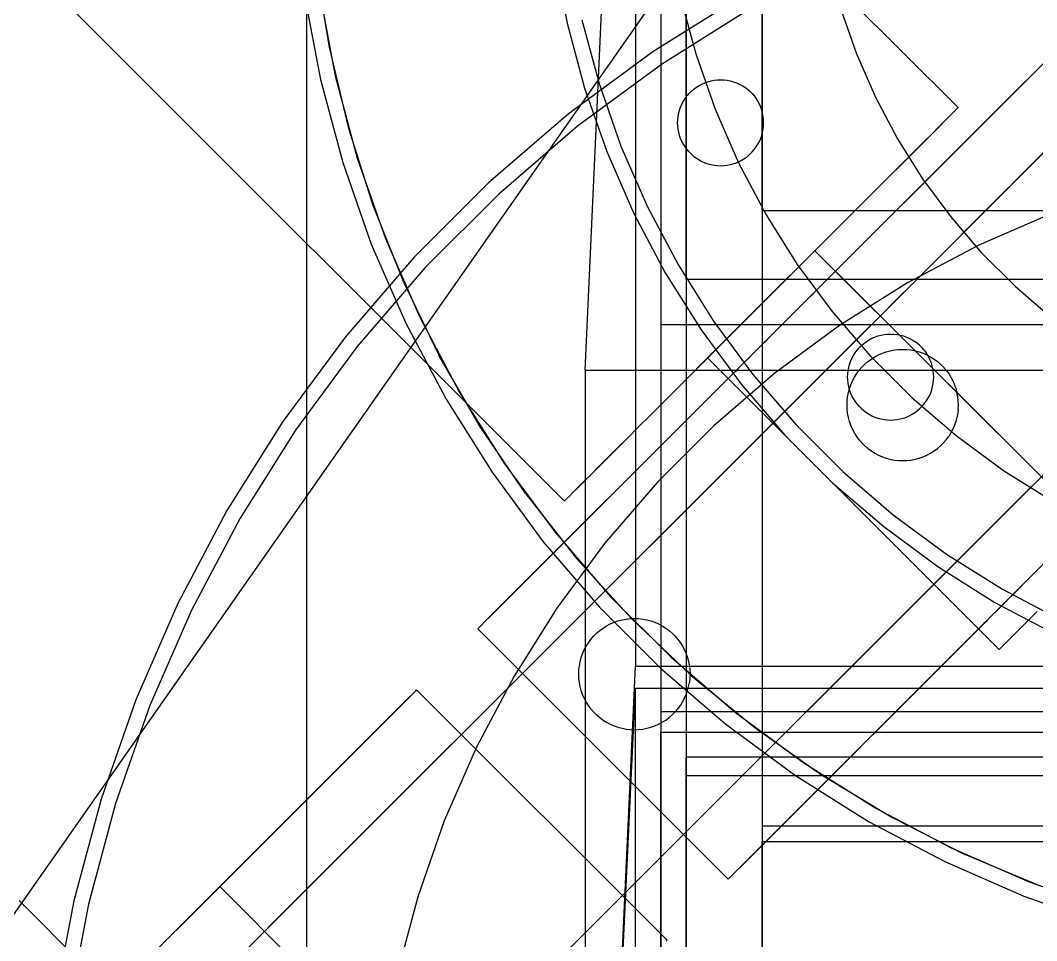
# Model space of a CAD drawing. Header units: millimetres. Extents: x -180 to 1414, y -663 to 972.
# Drawn here: x 1143.68 to 1183.85, y 460.79 to 497.19 of the extents above; entities that cross this region are included whole.
import ezdxf

# ---------------------------------------------------------------- set-up
doc = ezdxf.new("R2010")
doc.units = ezdxf.units.MM
doc.layers.add('TOP', color=8, linetype='Continuous')

msp = doc.modelspace()

# ---------------------------------------------------------------- linework, layer by layer
at = {"layer": 'TOP'}
for p, q in [((1155, 447.5), (1155, 544.9)), ((1180.743, 493.733), (1131.175, 543.302)), ((1115.619, 527.745), (1165.187, 478.177)), ((1166, 483.349), (1168, 526.651)), ((1168, 526.651), (1168, 471.651)), ((1169, 524.847), (1169, 485.153)), ((1169, 524.847), (1169, 469.847)), ((1170, 486.957), (1170, 523.043)), ((1170, 523.043), (1170, 468.043)), ((1173, 489.664), (1173, 520.336)), ((1173, 520.336), (1173, 465.336)), ((1138.871, 455.329), (1179.079, 512.752)), ((1155.36, 499.319), (1155.885, 496.121)), ((1164.798, 499.694), (1165.293, 497.078)), ((1154.909, 498.204), (1155.543, 494.853)), ((1155.503, 498.293), (1156.128, 494.987)), ((1155.503, 498.293), (1156.128, 494.987)), ((1172.2, 498.151), (1168.679, 495.939)), ((1169.777, 498.102), (1170.377, 495.863)), ((1172.5, 497.631), (1169.017, 495.443)), ((1172.5, 497.631), (1169.017, 495.443)), ((1176.111, 497.631), (1176.728, 495.866)), ((1165.293, 497.078), (1165.982, 494.507)), ((1165.878, 497.212), (1166.555, 494.684)), ((1165.878, 497.212), (1166.555, 494.684)), ((1165.878, 497.212), (1166.555, 494.684)), ((1155.885, 496.121), (1156.638, 492.968)), ((1184.968, 496.332), (1175.689, 487.053)), ((1168.679, 495.939), (1165.334, 493.47)), ((1170.377, 495.863), (1171.143, 493.674)), ((1184.608, 495.972), (1175.615, 486.979)), ((1184.608, 495.972), (1175.689, 487.053)), ((1184.608, 495.972), (1175.753, 487.117)), ((1176.728, 495.866), (1177.476, 494.153)), ((1169.017, 495.443), (1165.708, 493.001)), ((1169.017, 495.443), (1165.708, 493.001)), ((1184.188, 495.552), (1183.71, 495.074)), ((1156.128, 494.987), (1156.999, 491.736)), ((1156.128, 494.987), (1156.999, 491.736)), ((1183.71, 495.074), (1175.437, 486.801)), ((1183.71, 495.074), (1175.531, 486.895)), ((1183.71, 495.074), (1183.176, 494.54)), ((1155.543, 494.853), (1156.426, 491.559)), ((1165.982, 494.507), (1166.861, 491.994)), ((1166.555, 494.684), (1167.419, 492.213)), ((1166.555, 494.684), (1167.419, 492.213)), ((1166.555, 494.684), (1167.419, 492.213)), ((1170.3, 494.466), (1170.402, 494.541)), ((1170.402, 494.541), (1170.51, 494.609)), ((1170.51, 494.609), (1170.622, 494.668)), ((1170.622, 494.668), (1170.739, 494.719)), ((1170.739, 494.719), (1170.859, 494.761)), ((1170.859, 494.761), (1170.981, 494.794)), ((1170.981, 494.794), (1171.106, 494.818)), ((1171.106, 494.818), (1171.233, 494.832)), ((1171.233, 494.832), (1171.36, 494.837)), ((1171.36, 494.837), (1171.487, 494.832)), ((1171.487, 494.832), (1171.613, 494.818)), ((1171.613, 494.818), (1171.738, 494.794)), ((1171.738, 494.794), (1171.861, 494.761)), ((1171.861, 494.761), (1171.981, 494.719)), ((1171.981, 494.719), (1172.097, 494.668)), ((1172.097, 494.668), (1172.21, 494.609)), ((1172.21, 494.609), (1172.317, 494.541)), ((1172.317, 494.541), (1172.42, 494.466)), ((1183.176, 494.54), (1175.531, 486.895)), ((1183.176, 494.54), (1182.59, 493.954)), ((1169.887, 493.987), (1169.955, 494.094)), ((1169.955, 494.094), (1170.031, 494.197)), ((1170.031, 494.197), (1170.114, 494.293)), ((1170.114, 494.293), (1170.203, 494.383)), ((1170.203, 494.383), (1170.3, 494.466)), ((1172.42, 494.466), (1172.516, 494.383)), ((1172.516, 494.383), (1172.606, 494.293)), ((1172.606, 494.293), (1172.689, 494.197)), ((1172.689, 494.197), (1172.764, 494.094)), ((1172.832, 493.987), (1172.764, 494.094)), ((1177.476, 494.153), (1178.349, 492.5)), ((1169.735, 493.638), (1169.777, 493.758)), ((1169.777, 493.758), (1169.828, 493.874)), ((1169.828, 493.874), (1169.887, 493.987)), ((1172.891, 493.874), (1172.832, 493.987)), ((1172.942, 493.758), (1172.891, 493.874)), ((1172.984, 493.638), (1172.942, 493.758)), ((1182.59, 493.954), (1175.333, 486.697)), ((1180.721, 493.712), (1180.656, 493.646)), ((1180.743, 493.733), (1180.721, 493.712)), ((1182.59, 493.954), (1181.954, 493.318)), ((1165.334, 493.47), (1162.182, 490.758)), ((1169.664, 493.264), (1169.679, 493.39)), ((1169.679, 493.39), (1169.702, 493.515)), ((1169.702, 493.515), (1169.735, 493.638)), ((1171.143, 493.674), (1172.07, 491.55)), ((1173.017, 493.515), (1172.984, 493.638)), ((1173.041, 493.39), (1173.017, 493.515)), ((1173.055, 493.264), (1173.041, 493.39)), ((1180.548, 493.538), (1179.701, 492.691)), ((1180.397, 493.388), (1179.701, 492.691)), ((1180.397, 493.388), (1180.205, 493.196)), ((1180.548, 493.538), (1180.397, 493.388)), ((1180.656, 493.646), (1180.548, 493.538)), ((1181.954, 493.318), (1181.273, 492.637)), ((1185.672, 493.5), (1183.752, 491.581)), ((1156.638, 492.968), (1157.617, 489.878)), ((1165.708, 493.001), (1162.59, 490.318)), ((1165.708, 493.001), (1162.59, 490.318)), ((1169.66, 493.137), (1169.664, 493.264)), ((1169.664, 493.01), (1169.66, 493.137)), ((1169.679, 492.883), (1169.664, 493.01)), ((1173.041, 492.883), (1173.055, 493.01)), ((1173.06, 493.137), (1173.055, 493.264)), ((1173.055, 493.01), (1173.06, 493.137)), ((1179.973, 492.963), (1179.701, 492.691)), ((1180.205, 493.196), (1179.973, 492.963)), ((1169.702, 492.759), (1169.679, 492.883)), ((1169.735, 492.636), (1169.702, 492.759)), ((1169.777, 492.516), (1169.735, 492.636)), ((1169.828, 492.399), (1169.777, 492.516)), ((1172.891, 492.399), (1172.942, 492.516)), ((1172.942, 492.516), (1172.984, 492.636)), ((1172.984, 492.636), (1173.017, 492.759)), ((1173.017, 492.759), (1173.041, 492.883)), ((1176.854, 489.844), (1179.701, 492.691)), ((1178.349, 492.5), (1179.344, 490.917)), ((1179.701, 492.691), (1179.392, 492.382)), ((1181.273, 492.637), (1180.55, 491.914)), ((1184.731, 492.56), (1182.99, 490.818)), ((1167.419, 492.213), (1168.466, 489.814)), ((1167.419, 492.213), (1168.466, 489.814)), ((1167.419, 492.213), (1168.466, 489.814)), ((1169.887, 492.287), (1169.828, 492.399)), ((1169.955, 492.179), (1169.887, 492.287)), ((1170.031, 492.077), (1169.955, 492.179)), ((1172.689, 492.077), (1172.764, 492.179)), ((1172.764, 492.179), (1172.832, 492.287)), ((1172.832, 492.287), (1172.891, 492.399)), ((1179.392, 492.382), (1179.046, 492.036)), ((1184.359, 492.187), (1183.819, 491.647)), ((1156.999, 491.736), (1158.111, 488.56)), ((1156.999, 491.736), (1158.111, 488.56)), ((1166.861, 491.994), (1167.926, 489.554)), ((1170.114, 491.981), (1170.031, 492.077)), ((1170.114, 491.981), (1170.203, 491.891)), ((1170.203, 491.891), (1170.3, 491.808)), ((1170.3, 491.808), (1170.402, 491.732)), ((1170.402, 491.732), (1170.51, 491.665)), ((1172.21, 491.665), (1172.317, 491.732)), ((1172.317, 491.732), (1172.42, 491.808)), ((1172.42, 491.808), (1172.516, 491.891)), ((1172.516, 491.891), (1172.606, 491.981)), ((1172.606, 491.981), (1172.689, 492.077)), ((1179.046, 492.036), (1178.667, 491.657)), ((1180.55, 491.914), (1179.788, 491.152)), ((1183.676, 491.505), (1184.228, 492.057)), ((1183.679, 491.507), (1183.955, 491.784)), ((1184.018, 491.846), (1183.752, 491.581)), ((1156.426, 491.559), (1157.552, 488.34)), ((1170.51, 491.665), (1170.622, 491.605)), ((1170.622, 491.605), (1170.739, 491.554)), ((1170.739, 491.554), (1170.859, 491.512)), ((1170.859, 491.512), (1170.981, 491.479)), ((1170.981, 491.479), (1171.106, 491.456)), ((1171.106, 491.456), (1171.233, 491.442)), ((1171.233, 491.442), (1171.36, 491.437)), ((1171.36, 491.437), (1171.487, 491.442)), ((1171.487, 491.442), (1171.613, 491.456)), ((1171.613, 491.456), (1171.738, 491.479)), ((1171.738, 491.479), (1171.861, 491.512)), ((1171.861, 491.512), (1171.981, 491.554)), ((1171.981, 491.554), (1172.097, 491.605)), ((1172.07, 491.55), (1173.153, 489.5)), ((1172.097, 491.605), (1172.21, 491.665)), ((1178.667, 491.657), (1178.255, 491.246)), ((1183.079, 490.908), (1183.676, 491.505)), ((1183.819, 491.647), (1183.233, 491.061)), ((1183.356, 491.184), (1183.679, 491.507)), ((1183.752, 491.581), (1183.441, 491.269)), ((1178.255, 491.246), (1174.696, 487.686)), ((1178.255, 491.246), (1176.854, 489.844)), ((1178.255, 491.246), (1177.346, 490.337)), ((1178.255, 491.246), (1177.814, 490.805)), ((1179.788, 491.152), (1178.994, 490.358)), ((1179.344, 490.917), (1180.454, 489.413)), ((1182.44, 490.268), (1183.079, 490.908)), ((1183.233, 491.061), (1182.604, 490.432)), ((1183.086, 490.914), (1182.688, 490.516)), ((1182.99, 490.818), (1183.356, 491.184)), ((1183.441, 491.269), (1183.086, 490.914)), ((1162.182, 490.758), (1159.242, 487.818)), ((1176.854, 489.844), (1177.814, 490.805)), ((1177.814, 490.805), (1177.346, 490.337)), ((1182.688, 490.516), (1182.251, 490.079)), ((1182.582, 490.411), (1182.99, 490.818)), ((1162.59, 490.318), (1159.682, 487.41)), ((1162.59, 490.318), (1159.682, 487.41)), ((1177.346, 490.337), (1176.854, 489.844)), ((1178.994, 490.358), (1178.17, 489.534)), ((1182.604, 490.432), (1181.266, 489.094)), ((1182.44, 490.268), (1181.762, 489.59)), ((1182.251, 490.079), (1181.776, 489.604)), ((1182.604, 490.432), (1181.935, 489.764)), ((1182.135, 489.963), (1182.582, 490.411)), ((1157.617, 489.878), (1158.815, 486.866)), ((1168.466, 489.814), (1169.689, 487.5)), ((1168.466, 489.814), (1169.689, 487.5)), ((1168.466, 489.814), (1169.689, 487.5)), ((1176.854, 489.844), (1175.258, 488.248)), ((1176.854, 489.844), (1175.807, 488.797)), ((1176.854, 489.844), (1176.34, 489.33)), ((1181.935, 489.764), (1181.231, 489.059)), ((1181.651, 489.479), (1182.135, 489.963)), ((1181.762, 489.59), (1155.305, 463.133)), ((1167.926, 489.554), (1169.169, 487.2)), ((1173, 489.664), (1173, 434.664)), ((1173, 489.664), (1227, 489.664)), ((1173.153, 489.5), (1174.387, 487.537)), ((1176.34, 489.33), (1175.807, 488.797)), ((1178.17, 489.534), (1177.321, 488.685)), ((1180.454, 489.413), (1181.674, 487.996)), ((1181.133, 488.961), (1181.651, 489.479)), ((1181.776, 489.604), (1181.266, 489.094)), ((1184.473, 489.562), (1181.56, 488.291)), ((1181.231, 489.059), (1180.153, 487.982)), ((1181.231, 489.059), (1180.495, 488.323)), ((1180.584, 488.412), (1181.133, 488.961)), ((1181.266, 489.094), (1180.724, 488.552)), ((1158.111, 488.56), (1159.456, 485.475)), ((1158.111, 488.56), (1159.456, 485.475)), ((1175.807, 488.797), (1175.258, 488.248)), ((1177.321, 488.685), (1176.453, 487.817)), ((1180.724, 488.552), (1180.153, 487.982)), ((1154.126, 461.954), (1180.584, 488.412)), ((1157.552, 488.34), (1158.916, 485.215)), ((1175.258, 488.248), (1174.696, 487.686)), ((1175.086, 488.077), (1174.94, 487.93)), ((1175.08, 488.071), (1174.94, 487.93)), ((1175.08, 488.071), (1174.992, 487.982)), ((1175.08, 488.071), (1175.033, 488.023)), ((1175.08, 488.071), (1175.063, 488.053)), ((1175.086, 488.077), (1175.08, 488.071)), ((1175.086, 488.077), (1186.612, 476.551)), ((1181.56, 488.291), (1178.75, 486.806)), ((1180.495, 488.323), (1179.731, 487.56)), ((1159.242, 487.818), (1156.53, 484.666)), ((1174.696, 487.686), (1171.806, 484.796)), ((1174.696, 487.686), (1172.965, 485.955)), ((1173.546, 486.536), (1174.696, 487.686)), ((1174.696, 487.686), (1174.124, 487.114)), ((1174.52, 487.51), (1174.802, 487.792)), ((1174.94, 487.93), (1174.623, 487.614)), ((1174.623, 487.614), (1174.802, 487.792)), ((1174.718, 487.708), (1174.623, 487.614)), ((1174.802, 487.792), (1174.718, 487.708)), ((1174.876, 487.866), (1174.802, 487.792)), ((1174.94, 487.93), (1174.876, 487.866)), ((1174.992, 487.982), (1174.94, 487.93)), ((1175.033, 488.023), (1174.992, 487.982)), ((1175.063, 488.053), (1175.033, 488.023)), ((1176.453, 487.817), (1175.57, 486.934)), ((1180.153, 487.982), (1179.557, 487.385)), ((1181.674, 487.996), (1182.996, 486.674)), ((1159.682, 487.41), (1156.999, 484.292)), ((1159.682, 487.41), (1156.999, 484.292)), ((1169.689, 487.5), (1171.082, 485.284)), ((1169.689, 487.5), (1171.082, 485.284)), ((1169.689, 487.5), (1171.082, 485.284)), ((1172.806, 485.797), (1174.52, 487.51)), ((1174.52, 487.51), (1173.123, 486.114)), ((1174.288, 487.278), (1174.16, 487.15)), ((1174.408, 487.398), (1174.288, 487.278)), ((1174.387, 487.537), (1175.763, 485.672)), ((1174.52, 487.51), (1174.408, 487.398)), ((1174.623, 487.614), (1174.52, 487.51)), ((1179.557, 487.385), (1178.938, 486.766)), ((1179.731, 487.56), (1178.944, 486.772)), ((1158.815, 486.866), (1160.228, 483.949)), ((1169.169, 487.2), (1170.586, 484.946)), ((1170, 486.957), (1170, 431.957)), ((1170, 486.957), (1230, 486.957)), ((1174.124, 487.114), (1172.965, 485.955)), ((1174.124, 487.114), (1173.546, 486.536)), ((1174.16, 487.15), (1173.74, 486.73)), ((1173.885, 486.876), (1173.74, 486.73)), ((1174.16, 487.15), (1173.885, 486.876)), ((1174.026, 487.016), (1173.885, 486.876)), ((1174.16, 487.15), (1174.026, 487.016)), ((1175.57, 486.934), (1174.676, 486.04)), ((1175.531, 486.895), (1175.437, 486.801)), ((1175.615, 486.979), (1175.531, 486.895)), ((1175.689, 487.053), (1175.615, 486.979)), ((1175.753, 487.117), (1175.689, 487.053)), ((1175.805, 487.169), (1175.753, 487.117)), ((1175.846, 487.21), (1175.805, 487.169)), ((1175.876, 487.24), (1175.846, 487.21)), ((1175.893, 487.257), (1175.876, 487.24)), ((1175.893, 487.257), (1175.899, 487.263)), ((1175.899, 487.263), (1185.799, 477.364)), ((1173.546, 486.536), (1172.965, 485.955)), ((1173.74, 486.73), (1173.123, 486.114)), ((1173.59, 486.58), (1173.123, 486.114)), ((1173.59, 486.58), (1173.437, 486.427)), ((1173.74, 486.73), (1173.59, 486.58)), ((1175.101, 486.465), (1174.973, 486.337)), ((1175.221, 486.585), (1175.101, 486.465)), ((1175.333, 486.697), (1175.221, 486.585)), ((1175.437, 486.801), (1175.333, 486.697)), ((1178.75, 486.806), (1176.059, 485.115)), ((1178.944, 486.772), (1178.138, 485.966)), ((1178.938, 486.766), (1178.3, 486.128)), ((1182.996, 486.674), (1184.413, 485.454)), ((1173.123, 486.114), (1172.19, 485.18)), ((1173.123, 486.114), (1172.34, 485.33)), ((1173.123, 486.114), (1172.649, 485.639)), ((1172.806, 485.797), (1173.123, 486.114)), ((1173.123, 486.114), (1172.965, 485.955)), ((1173.281, 486.271), (1173.123, 486.114)), ((1173.437, 486.427), (1173.281, 486.271)), ((1174.698, 486.062), (1174.553, 485.917)), ((1174.839, 486.203), (1174.698, 486.062)), ((1174.973, 486.337), (1174.839, 486.203)), ((1178.3, 486.128), (1177.646, 485.475)), ((1169.59, 482.58), (1172.965, 485.955)), ((1171.806, 484.796), (1172.965, 485.955)), ((1172.965, 485.955), (1172.384, 485.374)), ((1172.806, 485.797), (1172.649, 485.639)), ((1172.965, 485.955), (1172.806, 485.797)), ((1174.676, 486.04), (1173.778, 485.142)), ((1174.403, 485.767), (1174.25, 485.614)), ((1174.553, 485.917), (1174.403, 485.767)), ((1175.763, 485.672), (1177.275, 483.915)), ((1178.138, 485.966), (1177.317, 485.145)), ((1159.456, 485.475), (1161.029, 482.5)), ((1159.456, 485.475), (1161.029, 482.5)), ((1171.082, 485.284), (1172.636, 483.178)), ((1171.082, 485.284), (1172.636, 483.178)), ((1171.082, 485.284), (1172.636, 483.178)), ((1172.384, 485.374), (1171.806, 484.796)), ((1172.34, 485.33), (1172.19, 485.18)), ((1172.649, 485.639), (1172.34, 485.33)), ((1172.493, 485.483), (1172.34, 485.33)), ((1172.649, 485.639), (1172.493, 485.483)), ((1173.937, 485.301), (1173.778, 485.142)), ((1174.094, 485.458), (1173.937, 485.301)), ((1174.25, 485.614), (1174.094, 485.458)), ((1176.981, 484.81), (1177.646, 485.475)), ((1158.916, 485.215), (1160.509, 482.2)), ((1169, 485.153), (1231, 485.153)), ((1169, 485.153), (1169, 430.153)), ((1170.586, 484.946), (1172.167, 482.804)), ((1172.19, 485.18), (1171.77, 484.76)), ((1171.904, 484.895), (1171.77, 484.76)), ((1172.044, 485.035), (1171.904, 484.895)), ((1172.19, 485.18), (1172.044, 485.035)), ((1173.778, 485.142), (1172.88, 484.244)), ((1173.62, 484.983), (1173.462, 484.826)), ((1176.059, 485.115), (1173.502, 483.228)), ((1173.778, 485.142), (1173.62, 484.983)), ((1177.317, 485.145), (1176.486, 484.315)), ((1156.53, 484.666), (1154.061, 481.321)), ((1169.59, 482.58), (1171.806, 484.796)), ((1170.123, 483.114), (1171.806, 484.796)), ((1171.806, 484.796), (1171.234, 484.224)), ((1171.642, 484.633), (1171.41, 484.4)), ((1171.522, 484.512), (1171.41, 484.4)), ((1171.642, 484.633), (1171.522, 484.512)), ((1171.77, 484.76), (1171.642, 484.633)), ((1173.153, 484.517), (1173.003, 484.367)), ((1173.306, 484.67), (1173.153, 484.517)), ((1173.462, 484.826), (1173.306, 484.67)), ((1176.308, 484.137), (1176.981, 484.81)), ((1177.02, 484.409), (1177.122, 484.484)), ((1177.122, 484.484), (1177.23, 484.552)), ((1177.23, 484.552), (1177.342, 484.611)), ((1177.342, 484.611), (1177.459, 484.662)), ((1177.459, 484.662), (1177.579, 484.704)), ((1177.579, 484.704), (1177.701, 484.737)), ((1177.701, 484.737), (1177.826, 484.761)), ((1177.826, 484.761), (1177.953, 484.775)), ((1177.953, 484.775), (1178.08, 484.78)), ((1178.08, 484.78), (1178.207, 484.775)), ((1178.207, 484.775), (1178.333, 484.761)), ((1178.333, 484.761), (1178.458, 484.737)), ((1178.458, 484.737), (1178.581, 484.704)), ((1178.581, 484.704), (1178.701, 484.662)), ((1178.701, 484.662), (1178.817, 484.611)), ((1178.817, 484.611), (1178.93, 484.552)), ((1178.93, 484.552), (1179.037, 484.484)), ((1179.14, 484.409), (1179.037, 484.484)), ((1156.999, 484.292), (1154.557, 480.983)), ((1156.999, 484.292), (1154.557, 480.983)), ((1167.768, 479.132), (1172.717, 484.081)), ((1171.234, 484.224), (1168.583, 481.574)), ((1171.234, 484.224), (1170.123, 483.114)), ((1171.234, 484.224), (1170.672, 483.663)), ((1170.849, 483.84), (1171.128, 484.118)), ((1171.128, 484.118), (1171.054, 484.044)), ((1171.128, 484.118), (1171.41, 484.4)), ((1171.128, 484.118), (1171.306, 484.297)), ((1171.212, 484.202), (1171.128, 484.118)), ((1171.41, 484.4), (1171.212, 484.202)), ((1171.306, 484.297), (1171.212, 484.202)), ((1171.41, 484.4), (1171.306, 484.297)), ((1172.88, 484.244), (1171.986, 483.35)), ((1172.717, 484.081), (1172.583, 483.947)), ((1172.858, 484.222), (1172.717, 484.081)), ((1173.003, 484.367), (1172.858, 484.222)), ((1175.631, 483.459), (1176.308, 484.137)), ((1176.486, 484.315), (1175.651, 483.479)), ((1176.675, 484.037), (1176.751, 484.14)), ((1176.751, 484.14), (1176.834, 484.236)), ((1176.834, 484.236), (1176.923, 484.326)), ((1176.923, 484.326), (1177.02, 484.409)), ((1177.752, 484.023), (1177.907, 484.077)), ((1177.907, 484.077), (1178.066, 484.12)), ((1178.066, 484.12), (1178.228, 484.15)), ((1178.228, 484.15), (1178.391, 484.169)), ((1178.391, 484.169), (1178.555, 484.175)), ((1178.555, 484.175), (1178.72, 484.169)), ((1178.72, 484.169), (1178.883, 484.15)), ((1178.883, 484.15), (1179.045, 484.12)), ((1179.045, 484.12), (1179.204, 484.077)), ((1179.236, 484.326), (1179.14, 484.409)), ((1179.204, 484.077), (1179.359, 484.023)), ((1179.326, 484.236), (1179.236, 484.326)), ((1179.409, 484.14), (1179.326, 484.236)), ((1179.409, 484.14), (1179.484, 484.037)), ((1161.846, 481.14), (1160.228, 483.949)), ((1170.672, 483.663), (1170.123, 483.114)), ((1170.849, 483.84), (1170.844, 483.834)), ((1182.369, 472.308), (1170.844, 483.834)), ((1170.849, 483.84), (1171.054, 484.044)), ((1170.849, 483.84), (1170.897, 483.887)), ((1170.867, 483.858), (1170.849, 483.84)), ((1171.054, 484.044), (1170.867, 483.858)), ((1170.897, 483.887), (1170.867, 483.858)), ((1170.938, 483.928), (1170.897, 483.887)), ((1170.99, 483.981), (1170.938, 483.928)), ((1171.054, 484.044), (1170.99, 483.981)), ((1172.335, 483.699), (1172.223, 483.587)), ((1172.455, 483.819), (1172.335, 483.699)), ((1172.583, 483.947), (1172.455, 483.819)), ((1176.455, 483.581), (1176.497, 483.701)), ((1176.497, 483.701), (1176.548, 483.817)), ((1176.548, 483.817), (1176.607, 483.93)), ((1176.607, 483.93), (1176.675, 484.037)), ((1177.059, 483.587), (1177.184, 483.695)), ((1177.184, 483.695), (1177.316, 483.792)), ((1177.275, 483.915), (1178.915, 482.275)), ((1177.316, 483.792), (1177.455, 483.88)), ((1177.455, 483.88), (1177.601, 483.957)), ((1177.601, 483.957), (1177.752, 484.023)), ((1179.359, 484.023), (1179.51, 483.957)), ((1179.552, 483.93), (1179.484, 484.037)), ((1179.51, 483.957), (1179.655, 483.88)), ((1179.611, 483.817), (1179.552, 483.93)), ((1179.662, 483.701), (1179.611, 483.817)), ((1179.655, 483.88), (1179.795, 483.792)), ((1179.704, 483.581), (1179.662, 483.701)), ((1179.795, 483.792), (1179.927, 483.695)), ((1179.927, 483.695), (1180.052, 483.587)), ((1163.846, 475.21), (1172.12, 483.484)), ((1164.38, 475.744), (1172.025, 483.389)), ((1166, 483.349), (1166, 428.349)), ((1166, 483.349), (1234, 483.349)), ((1171.986, 483.35), (1171.103, 482.467)), ((1171.941, 483.305), (1171.867, 483.231)), ((1172.025, 483.389), (1171.941, 483.305)), ((1172.12, 483.484), (1172.025, 483.389)), ((1172.223, 483.587), (1172.12, 483.484)), ((1175.651, 483.479), (1174.814, 482.643)), ((1174.953, 482.781), (1175.631, 483.459)), ((1176.384, 483.207), (1176.399, 483.333)), ((1176.399, 483.333), (1176.422, 483.458)), ((1176.422, 483.458), (1176.455, 483.581)), ((1176.738, 483.214), (1176.835, 483.346)), ((1176.835, 483.346), (1176.943, 483.471)), ((1176.943, 483.471), (1177.059, 483.587)), ((1179.737, 483.458), (1179.704, 483.581)), ((1179.761, 483.333), (1179.737, 483.458)), ((1179.775, 483.207), (1179.761, 483.333)), ((1180.052, 483.587), (1180.168, 483.471)), ((1180.168, 483.471), (1180.275, 483.346)), ((1180.275, 483.346), (1180.373, 483.214)), ((1188.126, 483.227), (1161.669, 456.769)), ((1162.059, 473.423), (1171.751, 483.115)), ((1162.291, 473.655), (1171.71, 483.074)), ((1162.948, 474.312), (1171.867, 483.231)), ((1170.123, 483.114), (1169.59, 482.58)), ((1173.502, 483.228), (1171.093, 481.155)), ((1171.663, 483.027), (1171.657, 483.021)), ((1171.657, 483.021), (1181.556, 473.121)), ((1171.68, 483.044), (1171.663, 483.027)), ((1171.71, 483.074), (1171.68, 483.044)), ((1171.751, 483.115), (1171.71, 483.074)), ((1171.803, 483.167), (1171.751, 483.115)), ((1171.867, 483.231), (1171.803, 483.167)), ((1172.636, 483.178), (1174.343, 481.194)), ((1172.636, 483.178), (1174.343, 481.194)), ((1172.636, 483.178), (1174.343, 481.194)), ((1176.38, 483.08), (1176.384, 483.207)), ((1176.384, 482.953), (1176.38, 483.08)), ((1176.399, 482.826), (1176.384, 482.953)), ((1176.507, 482.778), (1176.573, 482.929)), ((1176.573, 482.929), (1176.65, 483.075)), ((1176.65, 483.075), (1176.738, 483.214)), ((1179.761, 482.826), (1179.775, 482.953)), ((1179.78, 483.08), (1179.775, 483.207)), ((1179.775, 482.953), (1179.78, 483.08)), ((1180.373, 483.214), (1180.461, 483.075)), ((1180.461, 483.075), (1180.538, 482.929)), ((1180.538, 482.929), (1180.603, 482.778)), ((1161.029, 482.5), (1162.819, 479.651)), ((1161.029, 482.5), (1162.819, 479.651)), ((1169.59, 482.58), (1169.076, 482.066)), ((1171.103, 482.467), (1170.235, 481.599)), ((1172.167, 482.804), (1173.903, 480.786)), ((1174.814, 482.643), (1173.982, 481.81)), ((1174.278, 482.107), (1174.953, 482.781)), ((1176.38, 482.303), (1176.411, 482.464)), ((1176.422, 482.701), (1176.399, 482.826)), ((1176.411, 482.464), (1176.453, 482.623)), ((1176.455, 482.579), (1176.422, 482.701)), ((1176.453, 482.623), (1176.507, 482.778)), ((1176.497, 482.459), (1176.455, 482.579)), ((1176.548, 482.342), (1176.497, 482.459)), ((1179.611, 482.342), (1179.662, 482.459)), ((1179.662, 482.459), (1179.704, 482.579)), ((1179.704, 482.579), (1179.737, 482.701)), ((1179.737, 482.701), (1179.761, 482.826)), ((1180.603, 482.778), (1180.658, 482.623)), ((1180.658, 482.623), (1180.7, 482.464)), ((1180.731, 482.303), (1180.7, 482.464)), ((1160.49, 455.59), (1186.948, 482.048)), ((1160.509, 482.2), (1162.324, 479.313)), ((1169.076, 482.066), (1168.583, 481.574)), ((1173.611, 481.439), (1174.278, 482.107)), ((1176.355, 481.975), (1176.362, 482.139)), ((1176.362, 482.139), (1176.38, 482.303)), ((1176.607, 482.23), (1176.548, 482.342)), ((1176.675, 482.122), (1176.607, 482.23)), ((1176.751, 482.02), (1176.675, 482.122)), ((1178.915, 482.275), (1180.672, 480.763)), ((1179.409, 482.02), (1179.484, 482.122)), ((1179.484, 482.122), (1179.552, 482.23)), ((1179.552, 482.23), (1179.611, 482.342)), ((1180.749, 482.139), (1180.731, 482.303)), ((1180.755, 481.975), (1180.749, 482.139)), ((1173.982, 481.81), (1173.158, 480.987)), ((1176.362, 481.81), (1176.355, 481.975)), ((1176.38, 481.647), (1176.362, 481.81)), ((1176.411, 481.485), (1176.38, 481.647)), ((1176.834, 481.923), (1176.751, 482.02)), ((1176.834, 481.923), (1176.923, 481.834)), ((1176.923, 481.834), (1177.02, 481.751)), ((1177.02, 481.751), (1177.122, 481.675)), ((1177.122, 481.675), (1177.23, 481.607)), ((1178.93, 481.607), (1179.037, 481.675)), ((1179.037, 481.675), (1179.14, 481.751)), ((1179.14, 481.751), (1179.236, 481.834)), ((1179.236, 481.834), (1179.326, 481.923)), ((1179.326, 481.923), (1179.409, 482.02)), ((1180.731, 481.647), (1180.7, 481.485)), ((1180.749, 481.81), (1180.731, 481.647)), ((1180.749, 481.81), (1180.755, 481.975)), ((1154.061, 481.321), (1151.849, 477.8)), ((1168.583, 481.574), (1168.115, 481.106)), ((1170.235, 481.599), (1169.386, 480.75)), ((1172.954, 480.783), (1173.611, 481.439)), ((1176.453, 481.326), (1176.411, 481.485)), ((1176.507, 481.171), (1176.453, 481.326)), ((1177.23, 481.607), (1177.342, 481.548)), ((1177.342, 481.548), (1177.459, 481.497)), ((1177.459, 481.497), (1177.579, 481.455)), ((1177.579, 481.455), (1177.701, 481.422)), ((1177.701, 481.422), (1177.826, 481.399)), ((1177.826, 481.399), (1177.953, 481.384)), ((1177.953, 481.384), (1178.08, 481.38)), ((1178.08, 481.38), (1178.207, 481.384)), ((1178.207, 481.384), (1178.333, 481.399)), ((1178.333, 481.399), (1178.458, 481.422)), ((1178.458, 481.422), (1178.581, 481.455)), ((1178.581, 481.455), (1178.701, 481.497)), ((1178.701, 481.497), (1178.817, 481.548)), ((1178.817, 481.548), (1178.93, 481.607)), ((1180.658, 481.326), (1180.603, 481.171)), ((1180.7, 481.485), (1180.658, 481.326)), ((1154.557, 480.983), (1152.369, 477.5)), ((1154.557, 480.983), (1152.369, 477.5)), ((1163.663, 478.456), (1161.846, 481.14)), ((1168.115, 481.106), (1167.674, 480.665)), ((1171.093, 481.155), (1168.845, 478.907)), ((1173.158, 480.987), (1172.348, 480.176)), ((1174.343, 481.194), (1176.194, 479.343)), ((1174.343, 481.194), (1176.194, 479.343)), ((1174.343, 481.194), (1176.194, 479.343)), ((1176.573, 481.02), (1176.507, 481.171)), ((1176.65, 480.875), (1176.573, 481.02)), ((1176.738, 480.735), (1176.65, 480.875)), ((1180.461, 480.875), (1180.373, 480.735)), ((1180.538, 481.02), (1180.461, 480.875)), ((1180.603, 481.171), (1180.538, 481.02)), ((1167.674, 480.665), (1166.229, 479.219)), ((1166.538, 479.529), (1167.674, 480.665)), ((1167.674, 480.665), (1167.263, 480.253)), ((1169.386, 480.75), (1168.562, 479.926)), ((1172.312, 480.141), (1172.954, 480.783)), ((1173.903, 480.786), (1175.786, 478.903)), ((1176.835, 480.603), (1176.738, 480.735)), ((1176.943, 480.478), (1176.835, 480.603)), ((1177.059, 480.362), (1176.943, 480.478)), ((1180.052, 480.362), (1180.168, 480.478)), ((1180.168, 480.478), (1180.275, 480.603)), ((1180.275, 480.603), (1180.373, 480.735)), ((1180.672, 480.763), (1182.537, 479.387)), ((1167.263, 480.253), (1166.229, 479.219)), ((1167.263, 480.253), (1166.538, 479.529)), ((1167.263, 480.253), (1166.884, 479.874)), ((1172.348, 480.176), (1171.556, 479.384)), ((1171.688, 479.517), (1172.312, 480.141)), ((1177.059, 480.362), (1177.184, 480.255)), ((1177.184, 480.255), (1177.316, 480.157)), ((1177.316, 480.157), (1177.455, 480.069)), ((1177.455, 480.069), (1177.601, 479.993)), ((1179.51, 479.993), (1179.655, 480.069)), ((1179.655, 480.069), (1179.795, 480.157)), ((1179.795, 480.157), (1179.927, 480.255)), ((1179.927, 480.255), (1180.052, 480.362)), ((1162.819, 479.651), (1164.818, 476.943)), ((1162.819, 479.651), (1164.818, 476.943)), ((1166.884, 479.874), (1166.538, 479.529)), ((1168.562, 479.926), (1167.768, 479.132)), ((1177.601, 479.993), (1177.752, 479.927)), ((1177.752, 479.927), (1177.907, 479.872)), ((1177.907, 479.872), (1178.066, 479.83)), ((1178.066, 479.83), (1178.228, 479.799)), ((1178.228, 479.799), (1178.391, 479.781)), ((1178.391, 479.781), (1178.555, 479.775)), ((1178.555, 479.775), (1178.72, 479.781)), ((1178.72, 479.781), (1178.883, 479.799)), ((1178.883, 479.799), (1179.045, 479.83)), ((1179.045, 479.83), (1179.204, 479.872)), ((1179.204, 479.872), (1179.359, 479.927)), ((1179.359, 479.927), (1179.51, 479.993)), ((1162.324, 479.313), (1164.348, 476.569)), ((1166.538, 479.529), (1166.229, 479.219)), ((1171.556, 479.384), (1170.786, 478.614)), ((1171.086, 478.914), (1171.688, 479.517)), ((1176.194, 479.343), (1178.178, 477.636)), ((1176.194, 479.343), (1178.178, 477.636)), ((1176.194, 479.343), (1178.178, 477.636)), ((1182.537, 479.387), (1184.5, 478.153)), ((1184.502, 479.602), (1183.681, 478.782)), ((1166.229, 479.219), (1165.532, 478.523)), ((1165.724, 478.715), (1166.229, 479.219)), ((1165.957, 478.947), (1165.724, 478.715)), ((1166.229, 479.219), (1165.957, 478.947)), ((1168.845, 478.907), (1166.772, 476.498)), ((1167.768, 479.132), (1167.006, 478.37)), ((1170.508, 478.337), (1171.086, 478.914)), ((1175.786, 478.903), (1177.804, 477.167)), ((1184.01, 479.111), (1183.345, 478.446)), ((1163.663, 478.456), (1165.668, 475.909)), ((1165.532, 478.523), (1165.382, 478.372)), ((1165.724, 478.715), (1165.532, 478.523)), ((1170.786, 478.614), (1170.042, 477.871)), ((1182.672, 477.773), (1183.345, 478.446)), ((1183.681, 478.782), (1182.85, 477.951)), ((1144.051, 451.879), (1170.508, 478.337)), ((1165.208, 478.199), (1165.187, 478.177)), ((1165.274, 478.264), (1165.208, 478.199)), ((1165.382, 478.372), (1165.274, 478.264)), ((1167.006, 478.37), (1166.283, 477.647)), ((1151.849, 477.8), (1149.906, 474.124)), ((1166.283, 477.647), (1165.602, 476.966)), ((1169.33, 477.158), (1170.042, 477.871)), ((1178.178, 477.636), (1180.284, 476.082)), ((1178.178, 477.636), (1180.284, 476.082)), ((1178.178, 477.636), (1180.284, 476.082)), ((1182.672, 477.773), (1181.995, 477.095)), ((1182.85, 477.951), (1182.015, 477.115)), ((1152.369, 477.5), (1150.447, 473.864)), ((1152.369, 477.5), (1150.447, 473.864)), ((1169.33, 477.158), (1142.872, 450.701)), ((1164.818, 476.943), (1167.013, 474.392)), ((1164.818, 476.943), (1167.013, 474.392)), ((1165.602, 476.966), (1164.966, 476.33)), ((1177.804, 477.167), (1179.946, 475.586)), ((1182.015, 477.115), (1181.178, 476.279)), ((1181.317, 476.417), (1181.995, 477.095)), ((1164.348, 476.569), (1166.573, 473.984)), ((1166.772, 476.498), (1164.885, 473.941)), ((1164.966, 476.33), (1164.38, 475.744)), ((1180.284, 476.082), (1182.5, 474.689)), ((1180.284, 476.082), (1182.5, 474.689)), ((1180.284, 476.082), (1182.5, 474.689)), ((1181.178, 476.279), (1180.346, 475.446)), ((1181.317, 476.417), (1180.642, 475.743)), ((1184.576, 476.141), (1183.678, 475.243)), ((1164.38, 475.744), (1163.846, 475.21)), ((1165.668, 475.909), (1167.851, 473.513)), ((1179.975, 475.075), (1180.642, 475.743)), ((1180.346, 475.446), (1179.522, 474.623)), ((1179.946, 475.586), (1182.2, 474.169)), ((1183.678, 475.243), (1182.779, 474.344)), ((1183.678, 475.243), (1183.519, 475.084)), ((1183.836, 475.401), (1183.678, 475.243)), ((1183.994, 475.559), (1183.836, 475.401)), ((1163.846, 475.21), (1163.368, 474.732)), ((1179.318, 474.419), (1179.975, 475.075)), ((1183.361, 474.926), (1183.206, 474.77)), ((1183.519, 475.084), (1183.361, 474.926)), ((1163.368, 474.732), (1162.948, 474.312)), ((1178.676, 473.777), (1179.318, 474.419)), ((1179.522, 474.623), (1178.712, 473.813)), ((1182.5, 474.689), (1184.814, 473.466)), ((1182.5, 474.689), (1184.814, 473.466)), ((1182.5, 474.689), (1184.814, 473.466)), ((1182.903, 474.468), (1182.757, 474.322)), ((1183.052, 474.617), (1182.903, 474.468)), ((1183.206, 474.77), (1183.052, 474.617)), ((1149.906, 474.124), (1148.243, 470.313)), ((1162.948, 474.312), (1162.588, 473.952)), ((1167.013, 474.392), (1169.392, 472.013)), ((1167.013, 474.392), (1169.392, 472.013)), ((1182.779, 474.344), (1181.886, 473.451)), ((1182.2, 474.169), (1184.554, 472.926)), ((1182.483, 474.048), (1182.355, 473.92)), ((1182.617, 474.182), (1182.483, 474.048)), ((1182.757, 474.322), (1182.617, 474.182)), ((1150.447, 473.864), (1148.802, 470.094)), ((1150.447, 473.864), (1148.802, 470.094)), ((1162.291, 473.655), (1162.059, 473.423)), ((1162.588, 473.952), (1162.291, 473.655)), ((1164.885, 473.941), (1163.194, 471.25)), ((1166.573, 473.984), (1168.984, 471.573)), ((1178.712, 473.813), (1177.92, 473.02)), ((1178.052, 473.153), (1178.676, 473.777)), ((1182.123, 473.687), (1182.019, 473.584)), ((1182.235, 473.8), (1182.123, 473.687)), ((1182.355, 473.92), (1182.235, 473.8)), ((1183.716, 473.654), (1183.57, 473.509)), ((1183.865, 473.804), (1183.716, 473.654)), ((1161.892, 473.255), (1161.791, 473.155)), ((1162.059, 473.423), (1161.892, 473.255)), ((1166.712, 473.152), (1166.852, 473.24)), ((1166.852, 473.24), (1166.997, 473.316)), ((1166.997, 473.316), (1167.148, 473.382)), ((1167.148, 473.382), (1167.303, 473.437)), ((1167.303, 473.437), (1167.462, 473.479)), ((1167.462, 473.479), (1167.624, 473.51)), ((1167.624, 473.51), (1167.787, 473.528)), ((1167.787, 473.528), (1167.952, 473.534)), ((1167.851, 473.513), (1170.201, 471.28)), ((1167.952, 473.534), (1168.116, 473.528)), ((1168.116, 473.528), (1168.28, 473.51)), ((1168.28, 473.51), (1168.441, 473.479)), ((1168.441, 473.479), (1168.6, 473.437)), ((1168.6, 473.437), (1168.755, 473.382)), ((1168.755, 473.382), (1168.906, 473.316)), ((1168.906, 473.316), (1169.052, 473.24)), ((1169.052, 473.24), (1169.191, 473.152)), ((1172.191, 463.756), (1181.65, 473.215)), ((1172.847, 464.412), (1181.84, 473.405)), ((1172.847, 464.412), (1181.766, 473.331)), ((1172.847, 464.412), (1181.703, 473.268)), ((1173.267, 464.832), (1181.766, 473.331)), ((1181.886, 473.451), (1181.003, 472.568)), ((1181.65, 473.215), (1181.609, 473.174)), ((1181.703, 473.268), (1181.65, 473.215)), ((1181.766, 473.331), (1181.703, 473.268)), ((1181.84, 473.405), (1181.766, 473.331)), ((1181.925, 473.49), (1181.84, 473.405)), ((1182.019, 473.584), (1181.925, 473.49)), ((1183.296, 473.234), (1183.168, 473.107)), ((1183.43, 473.369), (1183.296, 473.234)), ((1183.57, 473.509), (1183.43, 473.369)), ((1161.791, 473.155), (1161.757, 473.121)), ((1161.757, 473.121), (1171.657, 463.222)), ((1166.232, 472.706), (1166.339, 472.831)), ((1166.339, 472.831), (1166.455, 472.947)), ((1166.455, 472.947), (1166.58, 473.054)), ((1166.58, 473.054), (1166.712, 473.152)), ((1169.191, 473.152), (1169.323, 473.054)), ((1169.323, 473.054), (1169.448, 472.947)), ((1169.448, 472.947), (1169.564, 472.831)), ((1169.564, 472.831), (1169.672, 472.706)), ((1171.958, 463.523), (1181.609, 473.174)), ((1171.958, 463.523), (1181.58, 473.145)), ((1177.92, 473.02), (1177.15, 472.25)), ((1178.052, 473.153), (1177.45, 472.55)), ((1181.562, 473.127), (1181.556, 473.121)), ((1181.58, 473.145), (1181.562, 473.127)), ((1181.609, 473.174), (1181.58, 473.145)), ((1182.936, 472.874), (1182.832, 472.771)), ((1183.048, 472.986), (1182.936, 472.874)), ((1183.168, 473.107), (1183.048, 472.986)), ((1165.969, 472.289), (1166.046, 472.434)), ((1166.046, 472.434), (1166.134, 472.574)), ((1166.134, 472.574), (1166.232, 472.706)), ((1169.672, 472.706), (1169.769, 472.574)), ((1169.769, 472.574), (1169.857, 472.434)), ((1169.857, 472.434), (1169.934, 472.289)), ((1176.872, 471.973), (1177.45, 472.55)), ((1181.003, 472.568), (1180.134, 471.699)), ((1182.375, 472.314), (1182.654, 472.592)), ((1182.375, 472.314), (1182.579, 472.518)), ((1182.464, 472.402), (1182.423, 472.361)), ((1182.516, 472.455), (1182.464, 472.402)), ((1182.579, 472.518), (1182.516, 472.455)), ((1182.654, 472.592), (1182.579, 472.518)), ((1182.738, 472.677), (1182.654, 472.592)), ((1182.832, 472.771), (1182.738, 472.677)), ((1165.849, 471.983), (1165.904, 472.138)), ((1165.904, 472.138), (1165.969, 472.289)), ((1169.392, 472.013), (1171.943, 469.818)), ((1169.392, 472.013), (1171.943, 469.818)), ((1169.934, 472.289), (1170, 472.138)), ((1170, 472.138), (1170.054, 471.983)), ((1177.15, 472.25), (1176.406, 471.507)), ((1182.375, 472.314), (1182.369, 472.308)), ((1182.393, 472.332), (1182.375, 472.314)), ((1182.423, 472.361), (1182.393, 472.332)), ((1150.415, 445.515), (1176.872, 471.973)), ((1165.758, 471.499), (1165.776, 471.662)), ((1165.776, 471.662), (1165.807, 471.824)), ((1165.807, 471.824), (1165.849, 471.983)), ((1166, 428.349), (1168, 471.651)), ((1168, 471.651), (1232, 471.651)), ((1170.054, 471.983), (1170.096, 471.824)), ((1170.096, 471.824), (1170.127, 471.662)), ((1170.127, 471.662), (1170.145, 471.499)), ((1180.134, 471.699), (1179.286, 470.851)), ((1163.194, 471.25), (1161.709, 468.44)), ((1165.752, 471.334), (1165.758, 471.499)), ((1165.758, 471.17), (1165.752, 471.334)), ((1168.984, 471.573), (1171.569, 469.348)), ((1170.145, 471.499), (1170.152, 471.334)), ((1170.152, 471.334), (1170.145, 471.17)), ((1170.201, 471.28), (1172.706, 469.223)), ((1175.694, 470.794), (1176.406, 471.507)), ((1149.236, 444.337), (1175.694, 470.794)), ((1165.776, 471.006), (1165.758, 471.17)), ((1165.807, 470.845), (1165.776, 471.006)), ((1165.849, 470.686), (1165.807, 470.845)), ((1170.054, 470.686), (1170.096, 470.845)), ((1170.096, 470.845), (1170.127, 471.006)), ((1170.145, 471.17), (1170.127, 471.006)), ((1179.286, 470.851), (1178.462, 470.027)), ((1159.04, 470.404), (1151.375, 462.739)), ((1159.207, 470.571), (1151.457, 462.821)), ((1159.04, 470.404), (1151.457, 462.821)), ((1159.207, 470.571), (1151.516, 462.88)), ((1159.04, 470.404), (1158.807, 470.171)), ((1159.207, 470.571), (1159.04, 470.404)), ((1159.308, 470.672), (1159.207, 470.571)), ((1159.308, 470.672), (1159.341, 470.705)), ((1169.241, 460.806), (1159.341, 470.705)), ((1165.904, 470.531), (1165.849, 470.686)), ((1165.969, 470.38), (1165.904, 470.531)), ((1166, 429.23), (1168, 470.77)), ((1168, 415.77), (1168, 470.77)), ((1168, 470.77), (1232, 470.77)), ((1169.934, 470.38), (1170, 470.531)), ((1170, 470.531), (1170.054, 470.686)), ((1148.243, 470.313), (1146.87, 466.388)), ((1148.802, 470.094), (1147.443, 466.212)), ((1148.802, 470.094), (1147.443, 466.212)), ((1158.807, 470.171), (1151.375, 462.739)), ((1158.807, 470.171), (1151.457, 462.821)), ((1158.807, 470.171), (1158.51, 469.874)), ((1166.046, 470.234), (1165.969, 470.38)), ((1166.134, 470.095), (1166.046, 470.234)), ((1166.232, 469.963), (1166.134, 470.095)), ((1169.672, 469.963), (1169.769, 470.095)), ((1169.769, 470.095), (1169.857, 470.234)), ((1169.857, 470.234), (1169.934, 470.38)), ((1178.462, 470.027), (1177.667, 469.232)), ((1158.51, 469.874), (1158.151, 469.515)), ((1166.339, 469.838), (1166.232, 469.963)), ((1166.339, 469.838), (1166.455, 469.722)), ((1166.455, 469.722), (1166.58, 469.614)), ((1166.58, 469.614), (1166.712, 469.517)), ((1169, 469.847), (1169, 430.153)), ((1169, 469.847), (1231, 469.847)), ((1169.191, 469.517), (1169.323, 469.614)), ((1169.323, 469.614), (1169.448, 469.722)), ((1169.448, 469.722), (1169.564, 469.838)), ((1169.564, 469.838), (1169.672, 469.963)), ((1171.943, 469.818), (1174.651, 467.819)), ((1171.943, 469.818), (1174.651, 467.819)), ((1158.151, 469.515), (1150.995, 462.359)), ((1158.151, 469.515), (1157.731, 469.095)), ((1166.712, 469.517), (1166.852, 469.429)), ((1166.852, 469.429), (1166.997, 469.352)), ((1166.997, 469.352), (1167.148, 469.286)), ((1167.148, 469.286), (1167.303, 469.232)), ((1167.303, 469.232), (1167.462, 469.189)), ((1167.462, 469.189), (1167.624, 469.159)), ((1168.28, 469.159), (1168.441, 469.189)), ((1168.441, 469.189), (1168.6, 469.232)), ((1168.6, 469.232), (1168.755, 469.286)), ((1168.755, 469.286), (1168.906, 469.352)), ((1168.906, 469.352), (1169.052, 469.429)), ((1169.052, 469.429), (1169.191, 469.517)), ((1171.569, 469.348), (1174.313, 467.324)), ((1172.706, 469.223), (1175.352, 467.351)), ((1177.667, 469.232), (1176.906, 468.471)), ((1157.731, 469.095), (1157.253, 468.617)), ((1167.624, 469.159), (1167.787, 469.14)), ((1167.787, 469.14), (1167.952, 469.134)), ((1167.952, 469.134), (1168.116, 469.14)), ((1168.116, 469.14), (1168.28, 469.159)), ((1169, 414.039), (1169, 469.039)), ((1169, 469.039), (1169, 430.961)), ((1169, 469.039), (1231, 469.039)), ((1157.253, 468.617), (1150.638, 462.002)), ((1157.253, 468.617), (1156.719, 468.083)), ((1161.709, 468.44), (1160.438, 465.527)), ((1176.906, 468.471), (1176.183, 467.748)), ((1156.719, 468.083), (1150.638, 462.002)), ((1156.719, 468.083), (1156.132, 467.496)), ((1170, 431.957), (1170, 468.043)), ((1230, 468.043), (1170, 468.043)), ((1174.651, 467.819), (1177.5, 466.029)), ((1174.651, 467.819), (1177.5, 466.029)), ((1176.183, 467.748), (1175.501, 467.066)), ((1156.132, 467.496), (1150.431, 461.795)), ((1156.132, 467.496), (1155.497, 466.861)), ((1170, 432.691), (1170, 467.309)), ((1230, 467.309), (1170, 467.309)), ((1170, 467.309), (1170, 412.309)), ((1174.313, 467.324), (1177.2, 465.509)), ((1175.352, 467.351), (1178.126, 465.674)), ((1155.497, 466.861), (1149.966, 461.33)), ((1155.497, 466.861), (1154.815, 466.179)), ((1175.501, 467.066), (1174.866, 466.431)), ((1146.87, 466.388), (1145.794, 462.372)), ((1174.866, 466.431), (1174.279, 465.844)), ((1147.443, 466.212), (1146.379, 462.239)), ((1147.443, 466.212), (1146.379, 462.239)), ((1154.815, 466.179), (1149.966, 461.33)), ((1154.815, 466.179), (1150.206, 461.57)), ((1154.815, 466.179), (1154.092, 465.456)), ((1177.5, 466.029), (1180.475, 464.456)), ((1177.5, 466.029), (1180.475, 464.456)), ((1174.279, 465.844), (1173.745, 465.31)), ((1178.126, 465.674), (1181.014, 464.201)), ((1154.092, 465.456), (1153.331, 464.695)), ((1160.438, 465.527), (1159.388, 462.527)), ((1173, 465.336), (1173, 434.664)), ((1173, 465.336), (1227, 465.336)), ((1173.745, 465.31), (1173.267, 464.832)), ((1177.2, 465.509), (1180.215, 463.916)), ((1173.267, 464.832), (1172.847, 464.412)), ((1153.331, 464.695), (1149.442, 460.806)), ((1153.331, 464.695), (1152.536, 463.9)), ((1172.847, 464.412), (1172.488, 464.053)), ((1173, 409.712), (1173, 464.712)), ((1173, 464.712), (1173, 435.288)), ((1173, 464.712), (1227, 464.712)), ((1180.475, 464.456), (1183.56, 463.111)), ((1180.475, 464.456), (1183.56, 463.111)), ((1172.488, 464.053), (1172.191, 463.756)), ((1184, 462.941), (1181.014, 464.201)), ((1152.536, 463.9), (1151.712, 463.076)), ((1172.191, 463.756), (1171.958, 463.523)), ((1180.215, 463.916), (1183.34, 462.552)), ((1171.69, 463.255), (1171.657, 463.222)), ((1171.791, 463.356), (1171.69, 463.255)), ((1171.958, 463.523), (1171.791, 463.356)), ((1151.712, 463.076), (1150.864, 462.228)), ((1151.457, 462.821), (1151.375, 462.739)), ((1151.516, 462.88), (1151.457, 462.821)), ((1151.551, 462.915), (1151.516, 462.88)), ((1151.551, 462.915), (1151.563, 462.927)), ((1151.563, 462.927), (1161.463, 453.028)), ((1154.592, 462.42), (1155.305, 463.133)), ((1183.56, 463.111), (1186.736, 461.999)), ((1183.56, 463.111), (1186.736, 461.999)), ((1143.629, 462.376), (1157.376, 448.629)), ((1145.794, 462.372), (1145.021, 458.287)), ((1150.995, 462.359), (1150.826, 462.19)), ((1151.143, 462.507), (1150.995, 462.359)), ((1151.27, 462.634), (1151.143, 462.507)), ((1151.375, 462.739), (1151.27, 462.634)), ((1153.848, 461.677), (1154.592, 462.42)), ((1159.388, 462.527), (1158.566, 459.457)), ((1183.34, 462.552), (1186.559, 461.426)), ((1146.379, 462.239), (1145.614, 458.197)), ((1146.379, 462.239), (1145.614, 458.197)), ((1150.864, 462.228), (1149.995, 461.359)), ((1150.638, 462.002), (1150.431, 461.795)), ((1150.826, 462.19), (1150.638, 462.002)), ((1150.206, 461.57), (1149.966, 461.33)), ((1150.431, 461.795), (1150.206, 461.57)), ((1153.078, 460.907), (1153.848, 461.677)), ((1153.549, 461.377), (1154.126, 461.954)), ((1149.995, 461.359), (1149.112, 460.476)), ((1149.966, 461.33), (1149.711, 461.074)), ((1152.946, 460.774), (1153.549, 461.377)), ((1149.442, 460.806), (1149.161, 460.525)), ((1149.711, 461.074), (1149.442, 460.806)), ((1152.286, 460.115), (1153.078, 460.907)), ((1169.241, 460.806), (1169.207, 460.772))]:
    msp.add_line(p, q, dxfattribs=at)

doc.saveas('drawing.dxf')
